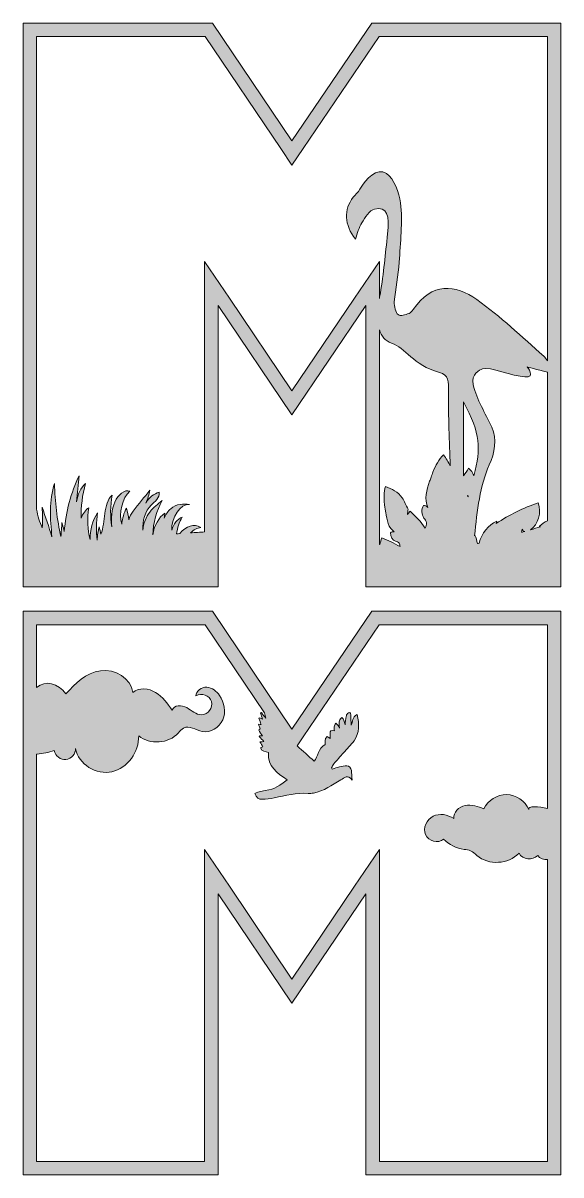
# Model space of a CAD drawing. Header units: millimetres. Extents: x 4 to 767, y -289 to -29.
# Drawn here: x 391.4 to 512.5, y -288.7 to -29.2 of the extents above; entities that cross this region are included whole.
import ezdxf

# ---------------------------------------------------------------- set-up
doc = ezdxf.new("R2010")
doc.units = ezdxf.units.MM
doc.header["$MEASUREMENT"] = 0
doc.layers.add('Layer 11', color=7, linetype='Continuous')
doc.layers.add('Layer 5', color=7, linetype='Continuous')

msp = doc.modelspace()

# ---------------------------------------------------------------- hatches: boundary and pattern name
at = {"layer": 'Layer 11'}
h = msp.add_hatch(color=1, dxfattribs=at)
h.dxf.hatch_style = 2
h.paths.add_polyline_path([(469.94, -161.7), (451.94, -188.26), (434.02, -161.7), (391.4, -161.7), (391.4, -288.69), (435.32, -288.69), (435.32, -225.36), (451.94, -250.01), (468.57, -225.36), (468.57, -288.69), (512.48, -288.69), (512.48, -161.7)])
edge = h.paths.add_edge_path()
edge.add_spline(control_points=[(509.44, -206.14), (507.66, -205.68), (504.88, -205.47), (505.26, -206.37), (504.43, -204.41), (502.39, -203.03), (500.26, -202.99), (498.13, -202.95), (496.04, -204.26), (495.14, -206.19), (493.8, -205.65), (492.36, -205.18), (490.94, -205.45), (489.52, -205.72), (488.2, -206.98), (488.35, -208.41), (487.01, -207.46), (485.16, -207.14), (483.69, -207.88), (482.23, -208.61), (481.35, -210.5), (481.99, -212.01), (482.63, -213.52), (484.87, -214.15), (486.06, -213.02), (487.29, -214.27), (488.93, -215.1), (490.67, -215.35), (491.17, -215.42), (491.69, -215.45), (492.16, -215.65), (492.7, -215.89), (493.11, -216.34), (493.56, -216.72), (496.23, -218.98), (500.66, -218.73), (503.05, -216.19), (503.84, -217.64), (506.14, -217.93), (507.26, -216.71), (507.75, -217.38), (508.63, -217.7), (509.44, -217.59), (509.44, -217.59), (509.44, -285.65), (509.44, -285.65), (509.44, -285.65), (471.62, -285.65), (471.62, -285.65), (471.62, -285.65), (471.62, -225.36), (471.62, -225.36), (471.62, -225.36), (471.62, -215.4), (471.62, -215.4), (471.62, -215.4), (466.05, -223.66), (466.05, -223.66), (466.05, -223.66), (451.94, -244.56), (451.94, -244.56), (451.94, -244.56), (437.84, -223.66), (437.84, -223.66), (437.84, -223.66), (432.27, -215.4), (432.27, -215.4), (432.27, -215.4), (432.27, -225.36), (432.27, -225.36), (432.27, -225.36), (432.27, -285.65), (432.27, -285.65), (432.27, -285.65), (394.45, -285.65), (394.45, -285.65), (394.45, -285.65), (394.45, -193.86), (394.45, -193.86), (394.48, -193.86), (394.52, -193.86), (394.55, -193.86), (395.86, -193.75), (397.16, -193.49), (398.41, -193.09), (398.63, -194.29), (399.86, -195.22), (401.07, -195.09), (402.28, -194.96), (403.28, -193.79), (403.23, -192.58), (403.81, -196.17), (407.88, -198.64), (411.42, -197.83), (414.96, -197.02), (417.51, -193.38), (417.44, -189.75), (419.98, -191.84), (424.16, -191.54), (426.37, -189.1), (426.73, -188.71), (427.05, -188.26), (427.52, -188.01), (428.81, -187.33), (430.28, -188.44), (431.7, -188.75), (433.59, -189.14), (435.61, -187.92), (436.37, -186.15), (437.14, -184.37), (436.75, -182.23), (435.63, -180.66), (434.96, -179.7), (433.95, -178.89), (432.78, -178.81), (431.61, -178.73), (430.35, -179.6), (430.33, -180.77), (431.52, -179.97), (433.41, -180.65), (433.82, -182.02), (434.24, -183.4), (433.04, -185), (431.6, -185), (430.35, -185), (429.34, -184.01), (428.24, -183.4), (427.14, -182.79), (425.39, -182.78), (424.99, -183.97), (423.93, -182.48), (422.82, -180.94), (421.25, -179.99), (419.68, -179.04), (417.52, -178.82), (416.09, -179.96), (415.73, -176.74), (412.06, -174.66), (408.85, -175.09), (405.46, -175.55), (403.24, -177.96), (401.05, -180.32), (399.36, -177.93), (396.38, -177.12), (394.45, -178.85), (394.45, -178.85), (394.45, -164.74), (394.45, -164.74), (394.45, -164.74), (432.4, -164.74), (432.4, -164.74), (432.4, -164.74), (445.78, -184.58), (445.78, -184.58), (445.88, -184.97), (445.97, -185.36), (446.07, -185.8), (445.71, -185.34), (445.38, -184.94), (445.06, -184.53), (444.99, -184.58), (444.92, -184.62), (444.85, -184.66), (445.01, -185.1), (445.17, -185.54), (445.33, -186.01), (445.08, -185.89), (444.88, -185.79), (444.68, -185.7), (444.62, -185.74), (444.56, -185.78), (444.5, -185.82), (444.67, -186.28), (444.84, -186.75), (445, -187.21), (444.89, -187.19), (444.71, -187.17), (444.37, -187.12), (444.55, -187.55), (444.68, -187.87), (444.8, -188.17), (444.69, -188.26), (444.44, -188.44), (444.45, -188.47), (444.71, -188.92), (445.01, -189.35), (445.27, -189.74), (445.15, -189.74), (444.91, -189.74), (444.68, -189.74), (444.64, -189.8), (444.6, -189.86), (444.57, -189.92), (444.92, -190.29), (445.26, -190.66), (445.62, -191.04), (445.38, -191.06), (445.15, -191.09), (444.7, -191.14), (444.98, -191.57), (445.18, -191.88), (445.4, -192.22), (445.26, -192.28), (445.06, -192.37), (444.83, -192.47), (445.16, -193.37), (446.03, -193.24), (446.64, -193.54), (446.42, -196.68), (448.59, -198.16), (450.87, -199.65), (448.04, -201.71), (448.04, -201.7), (444.88, -202.29), (444.44, -202.37), (444.02, -202.58), (443.6, -202.72), (443.87, -203.69), (444.42, -204.1), (445.26, -204.04), (446.15, -203.98), (447.06, -203.96), (447.92, -203.76), (450.45, -203.16), (452.98, -202.53), (455.62, -202.73), (456, -202.75), (456.4, -202.69), (456.79, -202.64), (459.13, -202.28), (460.93, -200.76), (462.91, -199.67), (463.76, -199.2), (464.45, -198.32), (465.49, -199.74), (465.41, -198.81), (465.38, -198.18), (465.31, -197.56), (465.24, -196.97), (464.87, -196.55), (464.29, -196.52), (463.75, -196.5), (463.18, -196.63), (462.63, -196.76), (462.08, -196.88), (461.54, -197.08), (460.99, -197.25), (460.94, -197.16), (460.89, -197.08), (460.83, -197), (461, -196.69), (461.12, -196.33), (461.34, -196.07), (462.05, -195.23), (462.81, -194.42), (463.54, -193.59), (464.34, -192.69), (465.2, -191.83), (465.92, -190.86), (467.24, -189.08), (467.05, -187.08), (466.62, -184.98), (465.4, -185.44), (465.77, -186.62), (465.27, -187.37), (465.2, -186.59), (465.21, -185.8), (465.19, -185.02), (465.18, -184.84), (465.05, -184.66), (464.98, -184.48), (464.79, -184.56), (464.55, -184.59), (464.44, -184.73), (464.29, -184.92), (464.18, -185.18), (464.13, -185.43), (464.02, -186.03), (463.97, -186.64), (463.89, -187.24), (463.74, -186.92), (463.73, -186.58), (463.63, -186.28), (463.54, -186.03), (463.33, -185.84), (463.17, -185.62), (462.98, -185.85), (462.67, -186.05), (462.62, -186.3), (462.53, -186.8), (462.6, -187.32), (462.6, -187.99), (462.48, -187.72), (462.45, -187.57), (462.36, -187.46), (462.19, -187.27), (461.99, -187.1), (461.8, -186.92), (461.67, -187.18), (461.47, -187.43), (461.42, -187.7), (461.37, -187.99), (461.46, -188.31), (461.48, -188.64), (460.68, -188.42), (460.53, -188.52), (460.52, -189.32), (460.51, -189.68), (460.52, -190.03), (460.52, -190.39), (460.31, -190.23), (460.11, -190.08), (459.89, -189.92), (459.14, -190.48), (459.46, -191.24), (459.43, -191.68), (457.78, -192.61), (457.8, -194.46), (456.94, -195.48), (455.66, -194.33), (454.39, -193.15), (453.09, -192.01), (453.09, -192.01), (454.47, -189.97), (454.47, -189.97), (454.47, -189.97), (471.55, -164.74), (471.55, -164.74), (471.55, -164.74), (509.44, -164.74), (509.44, -164.74), (509.44, -164.74), (509.44, -206.14), (509.44, -206.14)], knot_values=[0, 0, 0, 0, 1, 1, 1, 2, 2, 2, 3, 3, 3, 4, 4, 4, 5, 5, 5, 6, 6, 6, 7, 7, 7, 8, 8, 8, 9, 9, 9, 10, 10, 10, 11, 11, 11, 12, 12, 12, 13, 13, 13, 14, 14, 14, 15, 15, 15, 16, 16, 16, 17, 17, 17, 18, 18, 18, 19, 19, 19, 20, 20, 20, 21, 21, 21, 22, 22, 22, 23, 23, 23, 24, 24, 24, 25, 25, 25, 26, 26, 26, 27, 27, 27, 28, 28, 28, 29, 29, 29, 30, 30, 30, 31, 31, 31, 32, 32, 32, 33, 33, 33, 34, 34, 34, 35, 35, 35, 36, 36, 36, 37, 37, 37, 38, 38, 38, 39, 39, 39, 40, 40, 40, 41, 41, 41, 42, 42, 42, 43, 43, 43, 44, 44, 44, 45, 45, 45, 46, 46, 46, 47, 47, 47, 48, 48, 48, 49, 49, 49, 50, 50, 50, 51, 51, 51, 52, 52, 52, 53, 53, 53, 54, 54, 54, 55, 55, 55, 56, 56, 56, 57, 57, 57, 58, 58, 58, 59, 59, 59, 60, 60, 60, 61, 61, 61, 62, 62, 62, 63, 63, 63, 64, 64, 64, 65, 65, 65, 66, 66, 66, 67, 67, 67, 68, 68, 68, 69, 69, 69, 70, 70, 70, 71, 71, 71, 72, 72, 72, 73, 73, 73, 74, 74, 74, 75, 75, 75, 76, 76, 76, 77, 77, 77, 78, 78, 78, 79, 79, 79, 80, 80, 80, 81, 81, 81, 82, 82, 82, 83, 83, 83, 84, 84, 84, 85, 85, 85, 86, 86, 86, 87, 87, 87, 88, 88, 88, 89, 89, 89, 90, 90, 90, 91, 91, 91, 92, 92, 92, 93, 93, 93, 94, 94, 94, 95, 95, 95, 96, 96, 96, 97, 97, 97, 98, 98, 98, 99, 99, 99, 100, 100, 100, 101, 101, 101, 102, 102, 102, 103, 103, 103, 104, 104, 104, 105, 105, 105, 106, 106, 106, 107, 107, 107, 108, 108, 108, 109, 109, 109, 110, 110, 110, 111, 111, 111, 111], degree=3, periodic=1)
at = {"layer": 'Layer 5'}
h = msp.add_hatch(color=1, dxfattribs=at)
h.dxf.hatch_style = 2
h.paths.add_polyline_path([(469.94, -29.15), (451.94, -55.72), (434.02, -29.15), (391.4, -29.15), (391.4, -156.15), (435.32, -156.15), (435.32, -92.82), (451.94, -117.46), (468.57, -92.82), (468.57, -156.15), (512.48, -156.15), (512.48, -29.15)])
edge = h.paths.add_edge_path()
edge.add_spline(control_points=[(486.08, -126.43), (485.01, -127.46), (484.24, -128.85), (483.67, -130.33), (483.53, -130.7), (483.4, -131.07), (483.27, -131.44), (483.15, -131.76), (483.04, -132.08), (482.93, -132.4), (482.27, -134.28), (481.63, -136.5), (482.53, -138.32), (482.26, -138.01), (481.89, -137.83), (481.52, -137.84), (481.02, -138.66), (481.07, -139.88), (481.63, -140.69), (481.86, -141.03), (482.19, -141.34), (482.25, -141.76), (482.3, -142.18), (482.06, -142.56), (481.93, -142.95), (481, -141.52), (479.76, -140.29), (478.56, -139.14), (478.34, -139.38), (478.13, -139.62), (477.91, -139.86), (477.98, -139.46), (478.04, -139.06), (478.1, -138.67), (477.59, -137.86), (477.29, -136.9), (476.76, -136.12), (475.84, -134.77), (474.37, -134.13), (472.96, -133.54), (472.61, -134.85), (472.6, -136.24), (472.76, -137.58), (472.8, -137.91), (472.85, -138.25), (472.9, -138.58), (472.94, -138.86), (472.99, -139.15), (473.03, -139.43), (473.28, -141.1), (473.67, -143), (474.98, -143.78), (474.68, -143.71), (474.35, -143.79), (474.1, -144), (474.06, -144.84), (474.55, -145.67), (475.25, -145.93), (475.54, -146.04), (475.87, -146.07), (476.07, -146.34), (476.23, -146.55), (476.24, -146.84), (476.27, -147.12), (474.94, -146.34), (473.56, -145.67), (472.14, -145.17), (471.99, -145.67), (471.84, -146.17), (471.7, -146.67), (471.67, -146.66), (471.65, -146.65), (471.62, -146.64), (471.62, -146.64), (471.62, -98.31), (471.62, -98.31), (472.05, -99.7), (472.88, -100.78), (474.34, -101.26), (477.48, -102.31), (479.15, -106.23), (485.12, -107.87), (487.3, -108.47), (487.18, -109.78), (487.16, -112.33), (487.11, -117.78), (487.39, -123.38), (487.58, -128.95), (487.14, -128.07), (486.61, -127.24), (486.08, -126.43)], knot_values=[0, 0, 0, 0, 1, 1, 1, 2, 2, 2, 3, 3, 3, 4, 4, 4, 5, 5, 5, 6, 6, 6, 7, 7, 7, 8, 8, 8, 9, 9, 9, 10, 10, 10, 11, 11, 11, 12, 12, 12, 13, 13, 13, 14, 14, 14, 15, 15, 15, 16, 16, 16, 17, 17, 17, 18, 18, 18, 19, 19, 19, 20, 20, 20, 21, 21, 21, 22, 22, 22, 23, 23, 23, 24, 24, 24, 25, 25, 25, 26, 26, 26, 27, 27, 27, 28, 28, 28, 29, 29, 29, 30, 30, 30, 30], degree=3, periodic=1)
edge = h.paths.add_edge_path()
edge.add_spline(control_points=[(491.55, -135.93), (491.52, -135.82), (491.5, -135.72), (491.46, -135.61), (491.51, -135.65), (491.56, -135.68), (491.62, -135.7), (491.6, -135.77), (491.58, -135.85), (491.55, -135.93)], knot_values=[0, 0, 0, 0, 1, 1, 1, 2, 2, 2, 3, 3, 3, 3], degree=3, periodic=1)
edge = h.paths.add_edge_path()
edge.add_spline(control_points=[(491.71, -129.48), (491.32, -130.03), (490.94, -130.59), (490.57, -131.15), (490.57, -131.15), (490.57, -114.51), (490.57, -114.51), (494.45, -121.88), (494.52, -124.78), (492.86, -131.16), (492.62, -130.49), (492.23, -129.89), (491.71, -129.48)], knot_values=[0, 0, 0, 0, 1, 1, 1, 2, 2, 2, 3, 3, 3, 4, 4, 4, 4], degree=3, periodic=1)
edge = h.paths.add_edge_path()
edge.add_spline(control_points=[(503.63, -143.88), (503.69, -143.67), (503.74, -143.44), (503.78, -143.21), (503.87, -143.49), (504.09, -143.63), (504.34, -143.69), (504.1, -143.75), (503.87, -143.82), (503.63, -143.88)], knot_values=[0, 0, 0, 0, 1, 1, 1, 2, 2, 2, 3, 3, 3, 3], degree=3, periodic=1)
edge = h.paths.add_edge_path()
edge.add_spline(control_points=[(509.44, -141.28), (508.77, -141.61), (508.15, -142.05), (507.62, -142.62), (507.7, -142.64), (507.78, -142.65), (507.86, -142.67), (507.13, -142.89), (506.39, -143.1), (505.65, -143.32), (507.37, -142.17), (508.19, -139.45), (507.38, -137.24), (504.06, -138.37), (500.87, -139.95), (497.89, -141.93), (497.93, -141.74), (497.97, -141.54), (498.02, -141.35), (496.13, -142.23), (494.66, -144.12), (494.06, -146.36), (493.94, -146.39), (493.82, -146.42), (493.7, -146.45), (493.56, -145.79), (493.38, -145.14), (493.13, -144.51), (493.1, -144.57), (493.07, -144.62), (493.03, -144.67), (493.63, -139.04), (494.28, -133.38), (496.36, -128.7), (497.54, -126.04), (498.2, -122.94), (496.93, -120.18), (495.45, -116.95), (493.53, -114.22), (492.75, -110.63), (492.23, -108.24), (494.16, -107.3), (494.84, -107.05), (496.33, -106.5), (501.77, -108.74), (504.36, -108.9), (506.95, -109.07), (504.86, -106.64), (504.86, -106.64), (504.86, -106.64), (507.15, -107.25), (509.44, -107.82), (509.44, -107.82), (509.44, -141.28), (509.44, -141.28)], knot_values=[0, 0, 0, 0, 1, 1, 1, 2, 2, 2, 3, 3, 3, 4, 4, 4, 5, 5, 5, 6, 6, 6, 7, 7, 7, 8, 8, 8, 9, 9, 9, 10, 10, 10, 11, 11, 11, 12, 12, 12, 13, 13, 13, 14, 14, 14, 15, 15, 15, 16, 16, 16, 17, 17, 17, 18, 18, 18, 18], degree=3, periodic=1)
edge = h.paths.add_edge_path()
edge.add_spline(control_points=[(509.44, -105.23), (509.18, -104.82), (508.92, -104.47), (508.62, -104.21), (503.67, -99.84), (498.83, -95.2), (493.58, -91.48), (488.66, -88), (483.49, -87.52), (479.23, -93.7), (478.97, -94.07), (478.64, -94.49), (478.29, -94.59), (477.46, -94.82), (476.4, -95.29), (475.81, -94.85), (475.26, -94.43), (474.89, -92.94), (474.97, -91.99), (475.21, -89), (475.87, -86.05), (476.07, -83.06), (476.37, -78.6), (476.85, -74.03), (476.39, -69.65), (476.15, -67.39), (474.88, -64.2), (473.22, -63.08), (471.05, -61.62), (468.62, -64.22), (467.22, -66.61), (466.81, -67.31), (466.2, -67.8), (465.71, -68.42), (463.6, -71.14), (463.7, -74.65), (466.24, -77.88), (466.72, -76.53), (466.99, -75.17), (467.63, -74.19), (468.42, -72.95), (469.42, -71.33), (470.51, -71.08), (473.29, -70.43), (473.99, -72.48), (473.47, -76.67), (472.91, -81.13), (472.64, -85.58), (471.83, -89.99), (471.76, -90.39), (471.69, -90.8), (471.62, -91.22), (471.62, -91.22), (471.62, -82.85), (471.62, -82.85), (471.62, -82.85), (466.05, -91.11), (466.05, -91.11), (466.05, -91.11), (451.94, -112.02), (451.94, -112.02), (451.94, -112.02), (437.84, -91.11), (437.84, -91.11), (437.84, -91.11), (432.27, -82.85), (432.27, -82.85), (432.27, -82.85), (432.27, -92.82), (432.27, -92.82), (432.27, -92.82), (432.27, -143.82), (432.27, -143.82), (431.23, -143.89), (430.18, -143.96), (429.1, -144.03), (429.8, -143.32), (430.6, -142.87), (431.4, -142.84), (429.99, -141.8), (428.01, -142.47), (426.71, -144.2), (426.47, -144.22), (426.22, -144.24), (425.97, -144.26), (426.12, -142.91), (426.55, -141.57), (427.19, -140.49), (426.19, -140.85), (425.28, -142.01), (424.88, -143.43), (424.72, -140.49), (426.89, -137.37), (428.89, -137.66), (427.5, -137.36), (425.96, -137.48), (424.65, -138.59), (424.06, -139.1), (423.54, -139.85), (423.18, -140.71), (423.23, -140.33), (423.28, -139.96), (423.33, -139.58), (421.97, -140.46), (420.88, -142.42), (420.6, -144.5), (420.66, -141.77), (421.44, -138.95), (422.73, -136.74), (421.76, -137.48), (420.77, -138.24), (419.94, -139.33), (419.12, -140.41), (418.46, -141.9), (418.4, -143.42), (418.18, -141.4), (418.94, -139.04), (420.22, -137.81), (421.03, -137.03), (422.21, -136.16), (422.04, -134.89), (420.92, -135.14), (419.82, -136.02), (419.03, -137.3), (419.46, -136.41), (419.78, -135.41), (419.97, -134.38), (418.7, -135.97), (417.44, -137.55), (416.17, -139.14), (415.75, -139.67), (415.29, -140.4), (415.21, -141.1), (415.1, -140.16), (414.92, -139.26), (414.66, -138.43), (414.11, -139.51), (413.74, -140.78), (413.61, -142.06), (412.86, -139.63), (413.73, -136.15), (415.47, -134.61), (414.26, -134.17), (412.81, -135.38), (412.08, -137.07), (411.34, -138.76), (411.2, -140.79), (411.36, -142.63), (411.01, -140.36), (411.04, -137.9), (411.45, -135.51), (410.47, -136.37), (410.01, -138.1), (409.79, -139.68), (409.58, -141.26), (409.5, -142.91), (408.92, -144.35), (408.79, -143.78), (408.66, -143.2), (408.53, -142.63), (408.27, -143.61), (408.12, -144.63), (408.09, -145.64), (408.07, -145.66), (408.08, -145.65), (408.06, -145.68), (407.88, -143.67), (407.91, -141.59), (408.16, -139.52), (407.07, -141.15), (406.44, -143.4), (406.48, -145.51), (405.89, -143.34), (405.79, -140.81), (406.19, -138.37), (405.47, -138.83), (404.84, -139.7), (404.48, -140.73), (404.4, -138.13), (404.74, -135.43), (405.48, -132.9), (404.44, -133.75), (403.65, -135.36), (403.46, -137.02), (403.64, -135.07), (403.82, -133.11), (404, -131.16), (402.19, -134.95), (401.03, -139.33), (400.69, -143.7), (400.51, -143.04), (400.33, -142.38), (400.16, -141.72), (400.08, -142.77), (400, -143.82), (399.92, -144.87), (399.06, -141.07), (398.58, -137.02), (398.49, -132.88), (397.19, -136.72), (397.53, -140.99), (397.91, -144.94), (397.23, -142.65), (396.48, -140.42), (395.67, -138.25), (395.81, -139.76), (395.83, -141.32), (395.73, -142.89), (395.15, -141.64), (394.72, -140.23), (394.45, -138.72), (394.45, -138.72), (394.45, -32.2), (394.45, -32.2), (394.45, -32.2), (432.4, -32.2), (432.4, -32.2), (432.4, -32.2), (449.42, -57.43), (449.42, -57.43), (449.42, -57.43), (451.94, -61.16), (451.94, -61.16), (451.94, -61.16), (454.47, -57.43), (454.47, -57.43), (454.47, -57.43), (471.55, -32.2), (471.55, -32.2), (471.55, -32.2), (509.44, -32.2), (509.44, -32.2), (509.44, -32.2), (509.44, -105.23), (509.44, -105.23)], knot_values=[0, 0, 0, 0, 1, 1, 1, 2, 2, 2, 3, 3, 3, 4, 4, 4, 5, 5, 5, 6, 6, 6, 7, 7, 7, 8, 8, 8, 9, 9, 9, 10, 10, 10, 11, 11, 11, 12, 12, 12, 13, 13, 13, 14, 14, 14, 15, 15, 15, 16, 16, 16, 17, 17, 17, 18, 18, 18, 19, 19, 19, 20, 20, 20, 21, 21, 21, 22, 22, 22, 23, 23, 23, 24, 24, 24, 25, 25, 25, 26, 26, 26, 27, 27, 27, 28, 28, 28, 29, 29, 29, 30, 30, 30, 31, 31, 31, 32, 32, 32, 33, 33, 33, 34, 34, 34, 35, 35, 35, 36, 36, 36, 37, 37, 37, 38, 38, 38, 39, 39, 39, 40, 40, 40, 41, 41, 41, 42, 42, 42, 43, 43, 43, 44, 44, 44, 45, 45, 45, 46, 46, 46, 47, 47, 47, 48, 48, 48, 49, 49, 49, 50, 50, 50, 51, 51, 51, 52, 52, 52, 53, 53, 53, 54, 54, 54, 55, 55, 55, 56, 56, 56, 57, 57, 57, 58, 58, 58, 59, 59, 59, 60, 60, 60, 61, 61, 61, 62, 62, 62, 63, 63, 63, 64, 64, 64, 65, 65, 65, 66, 66, 66, 67, 67, 67, 68, 68, 68, 69, 69, 69, 70, 70, 70, 71, 71, 71, 72, 72, 72, 73, 73, 73, 74, 74, 74, 75, 75, 75, 76, 76, 76, 77, 77, 77, 78, 78, 78, 78], degree=3, periodic=1)

# ---------------------------------------------------------------- linework, layer by layer
at = {"layer": 'Layer 11', "lineweight": 0}
msp.add_lwpolyline([(469.94, -161.7), (451.94, -188.26), (434.02, -161.7), (391.4, -161.7), (391.4, -288.69), (435.32, -288.69), (435.32, -225.36), (451.94, -250.01), (468.57, -225.36), (468.57, -288.69), (512.48, -288.69), (512.48, -161.7), (469.94, -161.7)], dxfattribs=at)
msp.add_open_spline([(509.44, -206.14), (507.66, -205.68), (504.88, -205.47), (505.26, -206.37), (504.43, -204.41), (502.39, -203.03), (500.26, -202.99), (498.13, -202.95), (496.04, -204.26), (495.14, -206.19), (493.8, -205.65), (492.36, -205.18), (490.94, -205.45), (489.52, -205.72), (488.2, -206.98), (488.35, -208.41), (487.01, -207.46), (485.16, -207.14), (483.69, -207.88), (482.23, -208.61), (481.35, -210.5), (481.99, -212.01), (482.63, -213.52), (484.87, -214.15), (486.06, -213.02), (487.29, -214.27), (488.93, -215.1), (490.67, -215.35), (491.17, -215.42), (491.69, -215.45), (492.16, -215.65), (492.7, -215.89), (493.11, -216.34), (493.56, -216.72), (496.23, -218.98), (500.66, -218.73), (503.05, -216.19), (503.84, -217.64), (506.14, -217.93), (507.26, -216.71), (507.75, -217.38), (508.63, -217.7), (509.44, -217.59), (509.44, -217.59), (509.44, -285.65), (509.44, -285.65), (509.44, -285.65), (471.62, -285.65), (471.62, -285.65), (471.62, -285.65), (471.62, -225.36), (471.62, -225.36), (471.62, -225.36), (471.62, -215.4), (471.62, -215.4), (471.62, -215.4), (466.05, -223.66), (466.05, -223.66), (466.05, -223.66), (451.94, -244.56), (451.94, -244.56), (451.94, -244.56), (437.84, -223.66), (437.84, -223.66), (437.84, -223.66), (432.27, -215.4), (432.27, -215.4), (432.27, -215.4), (432.27, -225.36), (432.27, -225.36), (432.27, -225.36), (432.27, -285.65), (432.27, -285.65), (432.27, -285.65), (394.45, -285.65), (394.45, -285.65), (394.45, -285.65), (394.45, -193.86), (394.45, -193.86), (394.48, -193.86), (394.52, -193.86), (394.55, -193.86), (395.86, -193.75), (397.16, -193.49), (398.41, -193.09), (398.63, -194.29), (399.86, -195.22), (401.07, -195.09), (402.28, -194.96), (403.28, -193.79), (403.23, -192.58), (403.81, -196.17), (407.88, -198.64), (411.42, -197.83), (414.96, -197.02), (417.51, -193.38), (417.44, -189.75), (419.98, -191.84), (424.16, -191.54), (426.37, -189.1), (426.73, -188.71), (427.05, -188.26), (427.52, -188.01), (428.81, -187.33), (430.28, -188.44), (431.7, -188.75), (433.59, -189.14), (435.61, -187.92), (436.37, -186.15), (437.14, -184.37), (436.75, -182.23), (435.63, -180.66), (434.96, -179.7), (433.95, -178.89), (432.78, -178.81), (431.61, -178.73), (430.35, -179.6), (430.33, -180.77), (431.52, -179.97), (433.41, -180.65), (433.82, -182.02), (434.24, -183.4), (433.04, -185), (431.6, -185), (430.35, -185), (429.34, -184.01), (428.24, -183.4), (427.14, -182.79), (425.39, -182.78), (424.99, -183.97), (423.93, -182.48), (422.82, -180.94), (421.25, -179.99), (419.68, -179.04), (417.52, -178.82), (416.09, -179.96), (415.73, -176.74), (412.06, -174.66), (408.85, -175.09), (405.46, -175.55), (403.24, -177.96), (401.05, -180.32), (399.36, -177.93), (396.38, -177.12), (394.45, -178.85), (394.45, -178.85), (394.45, -164.74), (394.45, -164.74), (394.45, -164.74), (432.4, -164.74), (432.4, -164.74), (432.4, -164.74), (445.78, -184.58), (445.78, -184.58), (445.88, -184.97), (445.97, -185.36), (446.07, -185.8), (445.71, -185.34), (445.38, -184.94), (445.06, -184.53), (444.99, -184.58), (444.92, -184.62), (444.85, -184.66), (445.01, -185.1), (445.17, -185.54), (445.33, -186.01), (445.08, -185.89), (444.88, -185.79), (444.68, -185.7), (444.62, -185.74), (444.56, -185.78), (444.5, -185.82), (444.67, -186.28), (444.84, -186.75), (445, -187.21), (444.89, -187.19), (444.71, -187.17), (444.37, -187.12), (444.55, -187.55), (444.68, -187.87), (444.8, -188.17), (444.69, -188.26), (444.44, -188.44), (444.45, -188.47), (444.71, -188.92), (445.01, -189.35), (445.27, -189.74), (445.15, -189.74), (444.91, -189.74), (444.68, -189.74), (444.64, -189.8), (444.6, -189.86), (444.57, -189.92), (444.92, -190.29), (445.26, -190.66), (445.62, -191.04), (445.38, -191.06), (445.15, -191.09), (444.7, -191.14), (444.98, -191.57), (445.18, -191.88), (445.4, -192.22), (445.26, -192.28), (445.06, -192.37), (444.83, -192.47), (445.16, -193.37), (446.03, -193.24), (446.64, -193.54), (446.42, -196.68), (448.59, -198.16), (450.87, -199.65), (448.04, -201.71), (448.04, -201.7), (444.88, -202.29), (444.44, -202.37), (444.02, -202.58), (443.6, -202.72), (443.87, -203.69), (444.42, -204.1), (445.26, -204.04), (446.15, -203.98), (447.06, -203.96), (447.92, -203.76), (450.45, -203.16), (452.98, -202.53), (455.62, -202.73), (456, -202.75), (456.4, -202.69), (456.79, -202.64), (459.13, -202.28), (460.93, -200.76), (462.91, -199.67), (463.76, -199.2), (464.45, -198.32), (465.49, -199.74), (465.41, -198.81), (465.38, -198.18), (465.31, -197.56), (465.24, -196.97), (464.87, -196.55), (464.29, -196.52), (463.75, -196.5), (463.18, -196.63), (462.63, -196.76), (462.08, -196.88), (461.54, -197.08), (460.99, -197.25), (460.94, -197.16), (460.89, -197.08), (460.83, -197), (461, -196.69), (461.12, -196.33), (461.34, -196.07), (462.05, -195.23), (462.81, -194.42), (463.54, -193.59), (464.34, -192.69), (465.2, -191.83), (465.92, -190.86), (467.24, -189.08), (467.05, -187.08), (466.62, -184.98), (465.4, -185.44), (465.77, -186.62), (465.27, -187.37), (465.2, -186.59), (465.21, -185.8), (465.19, -185.02), (465.18, -184.84), (465.05, -184.66), (464.98, -184.48), (464.79, -184.56), (464.55, -184.59), (464.44, -184.73), (464.29, -184.92), (464.18, -185.18), (464.13, -185.43), (464.02, -186.03), (463.97, -186.64), (463.89, -187.24), (463.74, -186.92), (463.73, -186.58), (463.63, -186.28), (463.54, -186.03), (463.33, -185.84), (463.17, -185.62), (462.98, -185.85), (462.67, -186.05), (462.62, -186.3), (462.53, -186.8), (462.6, -187.32), (462.6, -187.99), (462.48, -187.72), (462.45, -187.57), (462.36, -187.46), (462.19, -187.27), (461.99, -187.1), (461.8, -186.92), (461.67, -187.18), (461.47, -187.43), (461.42, -187.7), (461.37, -187.99), (461.46, -188.31), (461.48, -188.64), (460.68, -188.42), (460.53, -188.52), (460.52, -189.32), (460.51, -189.68), (460.52, -190.03), (460.52, -190.39), (460.31, -190.23), (460.11, -190.08), (459.89, -189.92), (459.14, -190.48), (459.46, -191.24), (459.43, -191.68), (457.78, -192.61), (457.8, -194.46), (456.94, -195.48), (455.66, -194.33), (454.39, -193.15), (453.09, -192.01), (453.09, -192.01), (454.47, -189.97), (454.47, -189.97), (454.47, -189.97), (471.55, -164.74), (471.55, -164.74), (471.55, -164.74), (509.44, -164.74), (509.44, -164.74), (509.44, -164.74), (509.44, -206.14), (509.44, -206.14)], degree=3, knots=[0, 0, 0, 0, 1, 1, 1, 2, 2, 2, 3, 3, 3, 4, 4, 4, 5, 5, 5, 6, 6, 6, 7, 7, 7, 8, 8, 8, 9, 9, 9, 10, 10, 10, 11, 11, 11, 12, 12, 12, 13, 13, 13, 14, 14, 14, 15, 15, 15, 16, 16, 16, 17, 17, 17, 18, 18, 18, 19, 19, 19, 20, 20, 20, 21, 21, 21, 22, 22, 22, 23, 23, 23, 24, 24, 24, 25, 25, 25, 26, 26, 26, 27, 27, 27, 28, 28, 28, 29, 29, 29, 30, 30, 30, 31, 31, 31, 32, 32, 32, 33, 33, 33, 34, 34, 34, 35, 35, 35, 36, 36, 36, 37, 37, 37, 38, 38, 38, 39, 39, 39, 40, 40, 40, 41, 41, 41, 42, 42, 42, 43, 43, 43, 44, 44, 44, 45, 45, 45, 46, 46, 46, 47, 47, 47, 48, 48, 48, 49, 49, 49, 50, 50, 50, 51, 51, 51, 52, 52, 52, 53, 53, 53, 54, 54, 54, 55, 55, 55, 56, 56, 56, 57, 57, 57, 58, 58, 58, 59, 59, 59, 60, 60, 60, 61, 61, 61, 62, 62, 62, 63, 63, 63, 64, 64, 64, 65, 65, 65, 66, 66, 66, 67, 67, 67, 68, 68, 68, 69, 69, 69, 70, 70, 70, 71, 71, 71, 72, 72, 72, 73, 73, 73, 74, 74, 74, 75, 75, 75, 76, 76, 76, 77, 77, 77, 78, 78, 78, 79, 79, 79, 80, 80, 80, 81, 81, 81, 82, 82, 82, 83, 83, 83, 84, 84, 84, 85, 85, 85, 86, 86, 86, 87, 87, 87, 88, 88, 88, 89, 89, 89, 90, 90, 90, 91, 91, 91, 92, 92, 92, 93, 93, 93, 94, 94, 94, 95, 95, 95, 96, 96, 96, 97, 97, 97, 98, 98, 98, 99, 99, 99, 100, 100, 100, 101, 101, 101, 102, 102, 102, 103, 103, 103, 104, 104, 104, 105, 105, 105, 106, 106, 106, 107, 107, 107, 108, 108, 108, 109, 109, 109, 110, 110, 110, 111, 111, 111, 111], dxfattribs=at)
at = {"layer": 'Layer 5', "lineweight": 0}
msp.add_lwpolyline([(469.94, -29.15), (451.94, -55.72), (434.02, -29.15), (391.4, -29.15), (391.4, -156.15), (435.32, -156.15), (435.32, -92.82), (451.94, -117.46), (468.57, -92.82), (468.57, -156.15), (512.48, -156.15), (512.48, -29.15), (469.94, -29.15)], dxfattribs=at)
for points, knots in [([(509.44, -105.23), (509.18, -104.82), (508.92, -104.47), (508.62, -104.21), (503.67, -99.84), (498.83, -95.2), (493.58, -91.48), (488.66, -88), (483.49, -87.52), (479.23, -93.7), (478.97, -94.07), (478.64, -94.49), (478.29, -94.59), (477.46, -94.82), (476.4, -95.29), (475.81, -94.85), (475.26, -94.43), (474.89, -92.94), (474.97, -91.99), (475.21, -89), (475.87, -86.05), (476.07, -83.06), (476.37, -78.6), (476.85, -74.03), (476.39, -69.65), (476.15, -67.39), (474.88, -64.2), (473.22, -63.08), (471.05, -61.62), (468.62, -64.22), (467.22, -66.61), (466.81, -67.31), (466.2, -67.8), (465.71, -68.42), (463.6, -71.14), (463.7, -74.65), (466.24, -77.88), (466.72, -76.53), (466.99, -75.17), (467.63, -74.19), (468.42, -72.95), (469.42, -71.33), (470.51, -71.08), (473.29, -70.43), (473.99, -72.48), (473.47, -76.67), (472.91, -81.13), (472.64, -85.58), (471.83, -89.99), (471.76, -90.39), (471.69, -90.8), (471.62, -91.22), (471.62, -91.22), (471.62, -82.85), (471.62, -82.85), (471.62, -82.85), (466.05, -91.11), (466.05, -91.11), (466.05, -91.11), (451.94, -112.02), (451.94, -112.02), (451.94, -112.02), (437.84, -91.11), (437.84, -91.11), (437.84, -91.11), (432.27, -82.85), (432.27, -82.85), (432.27, -82.85), (432.27, -92.82), (432.27, -92.82), (432.27, -92.82), (432.27, -143.82), (432.27, -143.82), (431.23, -143.89), (430.18, -143.96), (429.1, -144.03), (429.8, -143.32), (430.6, -142.87), (431.4, -142.84), (429.99, -141.8), (428.01, -142.47), (426.71, -144.2), (426.47, -144.22), (426.22, -144.24), (425.97, -144.26), (426.12, -142.91), (426.55, -141.57), (427.19, -140.49), (426.19, -140.85), (425.28, -142.01), (424.88, -143.43), (424.72, -140.49), (426.89, -137.37), (428.89, -137.66), (427.5, -137.36), (425.96, -137.48), (424.65, -138.59), (424.06, -139.1), (423.54, -139.85), (423.18, -140.71), (423.23, -140.33), (423.28, -139.96), (423.33, -139.58), (421.97, -140.46), (420.88, -142.42), (420.6, -144.5), (420.66, -141.77), (421.44, -138.95), (422.73, -136.74), (421.76, -137.48), (420.77, -138.24), (419.94, -139.33), (419.12, -140.41), (418.46, -141.9), (418.4, -143.42), (418.18, -141.4), (418.94, -139.04), (420.22, -137.81), (421.03, -137.03), (422.21, -136.16), (422.04, -134.89), (420.92, -135.14), (419.82, -136.02), (419.03, -137.3), (419.46, -136.41), (419.78, -135.41), (419.97, -134.38), (418.7, -135.97), (417.44, -137.55), (416.17, -139.14), (415.75, -139.67), (415.29, -140.4), (415.21, -141.1), (415.1, -140.16), (414.92, -139.26), (414.66, -138.43), (414.11, -139.51), (413.74, -140.78), (413.61, -142.06), (412.86, -139.63), (413.73, -136.15), (415.47, -134.61), (414.26, -134.17), (412.81, -135.38), (412.08, -137.07), (411.34, -138.76), (411.2, -140.79), (411.36, -142.63), (411.01, -140.36), (411.04, -137.9), (411.45, -135.51), (410.47, -136.37), (410.01, -138.1), (409.79, -139.68), (409.58, -141.26), (409.5, -142.91), (408.92, -144.35), (408.79, -143.78), (408.66, -143.2), (408.53, -142.63), (408.27, -143.61), (408.12, -144.63), (408.09, -145.64), (408.07, -145.66), (408.08, -145.65), (408.06, -145.68), (407.88, -143.67), (407.91, -141.59), (408.16, -139.52), (407.07, -141.15), (406.44, -143.4), (406.48, -145.51), (405.89, -143.34), (405.79, -140.81), (406.19, -138.37), (405.47, -138.83), (404.84, -139.7), (404.48, -140.73), (404.4, -138.13), (404.74, -135.43), (405.48, -132.9), (404.44, -133.75), (403.65, -135.36), (403.46, -137.02), (403.64, -135.07), (403.82, -133.11), (404, -131.16), (402.19, -134.95), (401.03, -139.33), (400.69, -143.7), (400.51, -143.04), (400.33, -142.38), (400.16, -141.72), (400.08, -142.77), (400, -143.82), (399.92, -144.87), (399.06, -141.07), (398.58, -137.02), (398.49, -132.88), (397.19, -136.72), (397.53, -140.99), (397.91, -144.94), (397.23, -142.65), (396.48, -140.42), (395.67, -138.25), (395.81, -139.76), (395.83, -141.32), (395.73, -142.89), (395.15, -141.64), (394.72, -140.23), (394.45, -138.72), (394.45, -138.72), (394.45, -32.2), (394.45, -32.2), (394.45, -32.2), (432.4, -32.2), (432.4, -32.2), (432.4, -32.2), (449.42, -57.43), (449.42, -57.43), (449.42, -57.43), (451.94, -61.16), (451.94, -61.16), (451.94, -61.16), (454.47, -57.43), (454.47, -57.43), (454.47, -57.43), (471.55, -32.2), (471.55, -32.2), (471.55, -32.2), (509.44, -32.2), (509.44, -32.2), (509.44, -32.2), (509.44, -105.23), (509.44, -105.23)], [0, 0, 0, 0, 1, 1, 1, 2, 2, 2, 3, 3, 3, 4, 4, 4, 5, 5, 5, 6, 6, 6, 7, 7, 7, 8, 8, 8, 9, 9, 9, 10, 10, 10, 11, 11, 11, 12, 12, 12, 13, 13, 13, 14, 14, 14, 15, 15, 15, 16, 16, 16, 17, 17, 17, 18, 18, 18, 19, 19, 19, 20, 20, 20, 21, 21, 21, 22, 22, 22, 23, 23, 23, 24, 24, 24, 25, 25, 25, 26, 26, 26, 27, 27, 27, 28, 28, 28, 29, 29, 29, 30, 30, 30, 31, 31, 31, 32, 32, 32, 33, 33, 33, 34, 34, 34, 35, 35, 35, 36, 36, 36, 37, 37, 37, 38, 38, 38, 39, 39, 39, 40, 40, 40, 41, 41, 41, 42, 42, 42, 43, 43, 43, 44, 44, 44, 45, 45, 45, 46, 46, 46, 47, 47, 47, 48, 48, 48, 49, 49, 49, 50, 50, 50, 51, 51, 51, 52, 52, 52, 53, 53, 53, 54, 54, 54, 55, 55, 55, 56, 56, 56, 57, 57, 57, 58, 58, 58, 59, 59, 59, 60, 60, 60, 61, 61, 61, 62, 62, 62, 63, 63, 63, 64, 64, 64, 65, 65, 65, 66, 66, 66, 67, 67, 67, 68, 68, 68, 69, 69, 69, 70, 70, 70, 71, 71, 71, 72, 72, 72, 73, 73, 73, 74, 74, 74, 75, 75, 75, 76, 76, 76, 77, 77, 77, 78, 78, 78, 78]), ([(486.08, -126.43), (485.01, -127.46), (484.24, -128.85), (483.67, -130.33), (483.53, -130.7), (483.4, -131.07), (483.27, -131.44), (483.15, -131.76), (483.04, -132.08), (482.93, -132.4), (482.27, -134.28), (481.63, -136.5), (482.53, -138.32), (482.26, -138.01), (481.89, -137.83), (481.52, -137.84), (481.02, -138.66), (481.07, -139.88), (481.63, -140.69), (481.86, -141.03), (482.19, -141.34), (482.25, -141.76), (482.3, -142.18), (482.06, -142.56), (481.93, -142.95), (481, -141.52), (479.76, -140.29), (478.56, -139.14), (478.34, -139.38), (478.13, -139.62), (477.91, -139.86), (477.98, -139.46), (478.04, -139.06), (478.1, -138.67), (477.59, -137.86), (477.29, -136.9), (476.76, -136.12), (475.84, -134.77), (474.37, -134.13), (472.96, -133.54), (472.61, -134.85), (472.6, -136.24), (472.76, -137.58), (472.8, -137.91), (472.85, -138.25), (472.9, -138.58), (472.94, -138.86), (472.99, -139.15), (473.03, -139.43), (473.28, -141.1), (473.67, -143), (474.98, -143.78), (474.68, -143.71), (474.35, -143.79), (474.1, -144), (474.06, -144.84), (474.55, -145.67), (475.25, -145.93), (475.54, -146.04), (475.87, -146.07), (476.07, -146.34), (476.23, -146.55), (476.24, -146.84), (476.27, -147.12), (474.94, -146.34), (473.56, -145.67), (472.14, -145.17), (471.99, -145.67), (471.84, -146.17), (471.7, -146.67), (471.67, -146.66), (471.65, -146.65), (471.62, -146.64), (471.62, -146.64), (471.62, -98.31), (471.62, -98.31), (472.05, -99.7), (472.88, -100.78), (474.34, -101.26), (477.48, -102.31), (479.15, -106.23), (485.12, -107.87), (487.3, -108.47), (487.18, -109.78), (487.16, -112.33), (487.11, -117.78), (487.39, -123.38), (487.58, -128.95), (487.14, -128.07), (486.61, -127.24), (486.08, -126.43)], [0, 0, 0, 0, 1, 1, 1, 2, 2, 2, 3, 3, 3, 4, 4, 4, 5, 5, 5, 6, 6, 6, 7, 7, 7, 8, 8, 8, 9, 9, 9, 10, 10, 10, 11, 11, 11, 12, 12, 12, 13, 13, 13, 14, 14, 14, 15, 15, 15, 16, 16, 16, 17, 17, 17, 18, 18, 18, 19, 19, 19, 20, 20, 20, 21, 21, 21, 22, 22, 22, 23, 23, 23, 24, 24, 24, 25, 25, 25, 26, 26, 26, 27, 27, 27, 28, 28, 28, 29, 29, 29, 30, 30, 30, 30]), ([(509.44, -141.28), (508.77, -141.61), (508.15, -142.05), (507.62, -142.62), (507.7, -142.64), (507.78, -142.65), (507.86, -142.67), (507.13, -142.89), (506.39, -143.1), (505.65, -143.32), (507.37, -142.17), (508.19, -139.45), (507.38, -137.24), (504.06, -138.37), (500.87, -139.95), (497.89, -141.93), (497.93, -141.74), (497.97, -141.54), (498.02, -141.35), (496.13, -142.23), (494.66, -144.12), (494.06, -146.36), (493.94, -146.39), (493.82, -146.42), (493.7, -146.45), (493.56, -145.79), (493.38, -145.14), (493.13, -144.51), (493.1, -144.57), (493.07, -144.62), (493.03, -144.67), (493.63, -139.04), (494.28, -133.38), (496.36, -128.7), (497.54, -126.04), (498.2, -122.94), (496.93, -120.18), (495.45, -116.95), (493.53, -114.22), (492.75, -110.63), (492.23, -108.24), (494.16, -107.3), (494.84, -107.05), (496.33, -106.5), (501.77, -108.74), (504.36, -108.9), (506.95, -109.07), (504.86, -106.64), (504.86, -106.64), (504.86, -106.64), (507.15, -107.25), (509.44, -107.82), (509.44, -107.82), (509.44, -141.28), (509.44, -141.28)], [0, 0, 0, 0, 1, 1, 1, 2, 2, 2, 3, 3, 3, 4, 4, 4, 5, 5, 5, 6, 6, 6, 7, 7, 7, 8, 8, 8, 9, 9, 9, 10, 10, 10, 11, 11, 11, 12, 12, 12, 13, 13, 13, 14, 14, 14, 15, 15, 15, 16, 16, 16, 17, 17, 17, 18, 18, 18, 18]), ([(491.71, -129.48), (491.32, -130.03), (490.94, -130.59), (490.57, -131.15), (490.57, -131.15), (490.57, -114.51), (490.57, -114.51), (494.45, -121.88), (494.52, -124.78), (492.86, -131.16), (492.62, -130.49), (492.23, -129.89), (491.71, -129.48)], [0, 0, 0, 0, 1, 1, 1, 2, 2, 2, 3, 3, 3, 4, 4, 4, 4]), ([(491.55, -135.93), (491.52, -135.82), (491.5, -135.72), (491.46, -135.61), (491.51, -135.65), (491.56, -135.68), (491.62, -135.7), (491.6, -135.77), (491.58, -135.85), (491.55, -135.93)], [0, 0, 0, 0, 1, 1, 1, 2, 2, 2, 3, 3, 3, 3]), ([(503.63, -143.88), (503.69, -143.67), (503.74, -143.44), (503.78, -143.21), (503.87, -143.49), (504.09, -143.63), (504.34, -143.69), (504.1, -143.75), (503.87, -143.82), (503.63, -143.88)], [0, 0, 0, 0, 1, 1, 1, 2, 2, 2, 3, 3, 3, 3])]:
    msp.add_open_spline(points, degree=3, knots=knots, dxfattribs=at)

doc.saveas('drawing.dxf')
